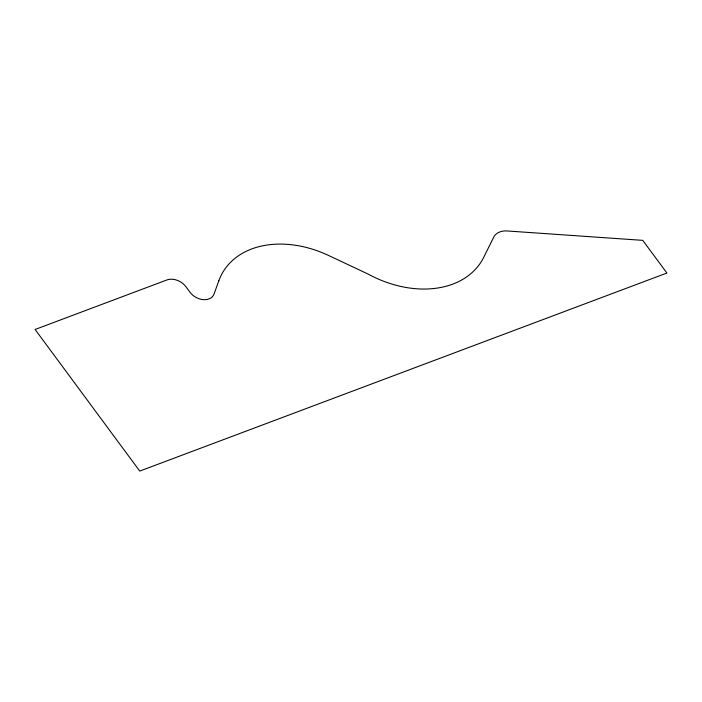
<?xml version="1.0" encoding="UTF-8"?>
<svg xmlns="http://www.w3.org/2000/svg" width="702" height="702" viewBox="0 0 702 702"><rect width="100%" height="100%" fill="white"/><g stroke="black" fill="none" stroke-linecap="round" stroke-linejoin="round"><path stroke-width="1.05" d="M218.84 280.756L214.057 294.024A14.479 10.556 29.8 0 1 203.396 299.649A14.479 10.556 29.8 0 1 189.944 292.172L185.925 286.732A14.479 10.556 29.8 0 0 166.892 279.958L35.1 329.475L139.751 471.086L666.9 273.034L642.751 240.356L506.756 230.94A19.261 14.04 29.8 0 0 494.015 236.556L483.783 257.213A94.788 69.094 29.8 0 1 368.155 274.096L328.448 255.414A93.568 68.208 29.8 0 0 218.84 280.756"/></g></svg>
